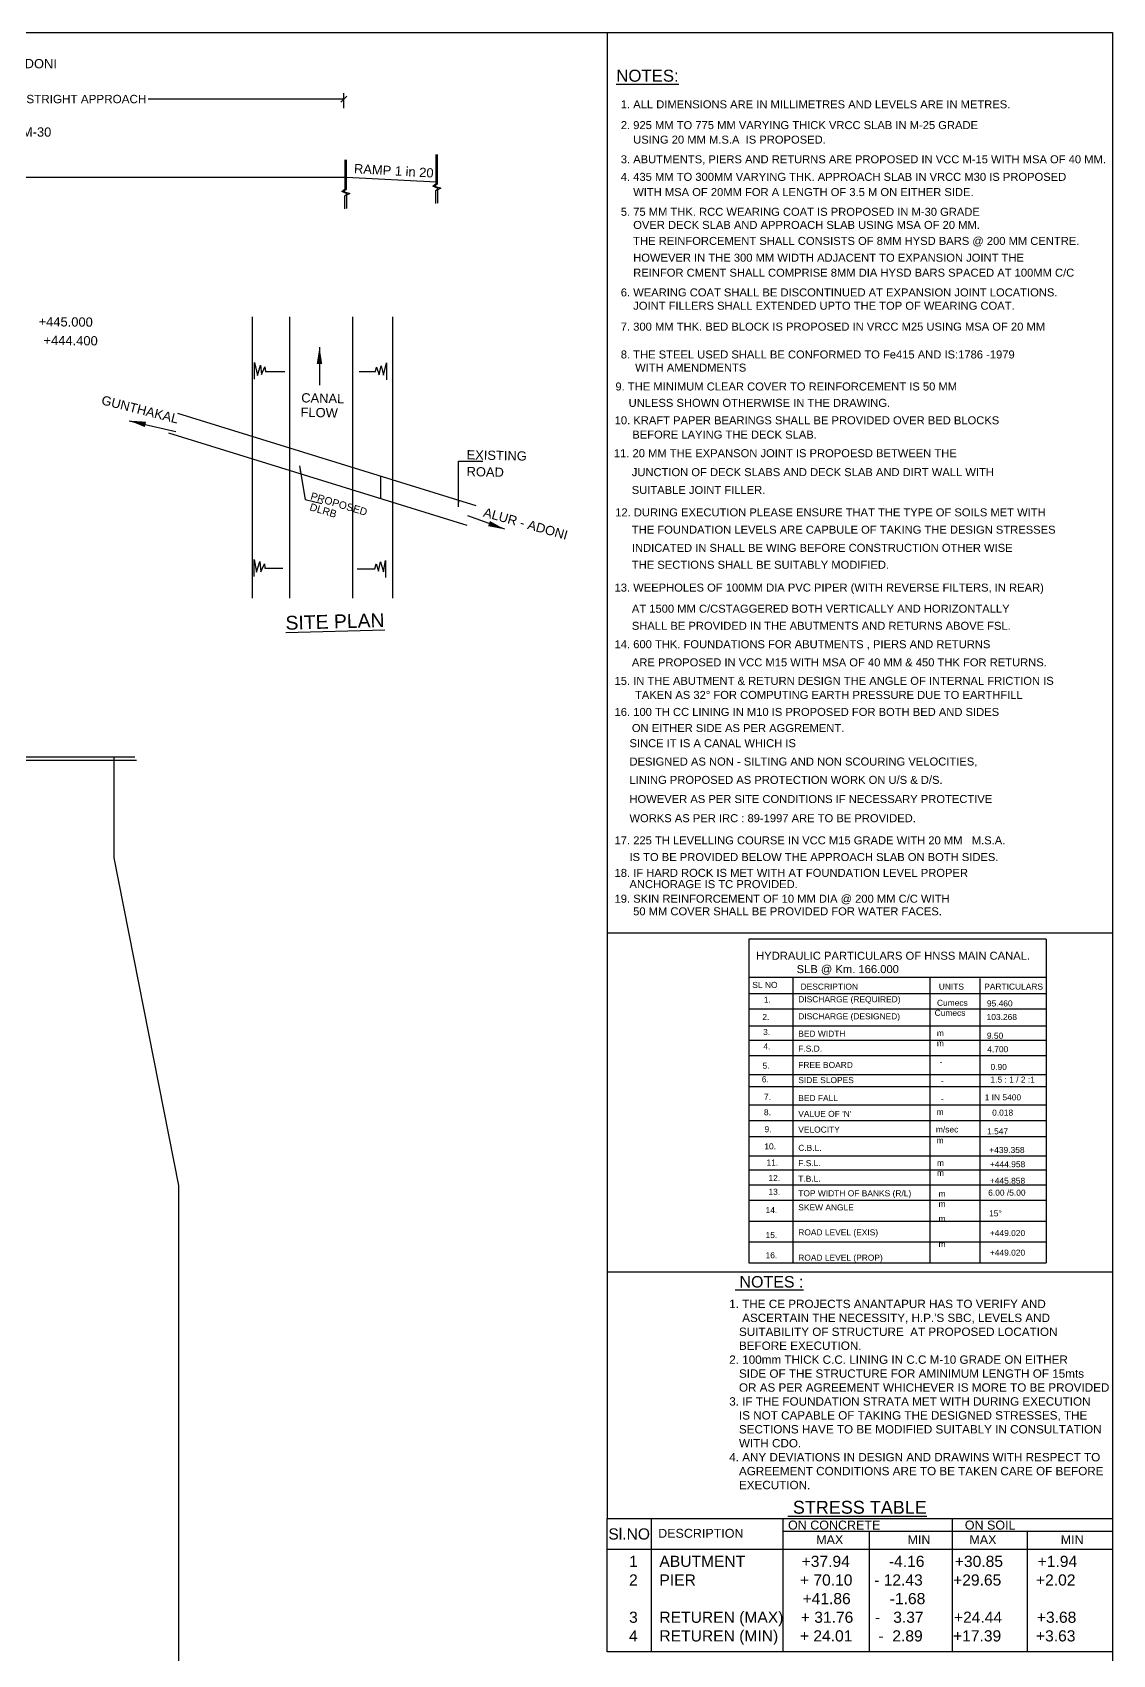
# Model space of a CAD drawing. Header units: inches. Extents: x 13587.5 to 13681, y 17072.3 to 17159.8.
# Drawn here: x 13648.66 to 13680.97, y 17111.33 to 17159.85 of the extents above; entities that cross this region are included whole.
import ezdxf

# ---------------------------------------------------------------- set-up
doc = ezdxf.new("R2010")
doc.units = ezdxf.units.IN
doc.header["$MEASUREMENT"] = 0
for name, color, linetype in [('DIMENSION', 255, 'Continuous'), ('DRAWING', 2, 'Continuous'), ('TEXT', 255, 'Continuous')]:
    doc.layers.add(name, color=color, linetype=linetype)
doc.styles.get("Standard").update_dxf_attribs({"font": 'arial.ttf'})
doc.dimstyles.get("Standard").update_dxf_attribs({"dimtxt": 0.18, "dimasz": 0.18, "dimexe": 0.18, "dimexo": 0.0625, "dimgap": 0.09, "dimtad": 0, "dimtih": 1, "dimtoh": 1, "dimdec": 4, "dimzin": 0, "dimdsep": 46, "dimtxsty": 'Standard', "dimblk": 'OBLIQUE', "dimcen": 0.09, "dimadec": 0, "dimazin": 0, "dimtfac": 1, "dimtdec": 4, "dimtofl": 0, "dimtmove": 0, "dimatfit": 3, "dimfxl": 1, "dimtolj": 1, "dimtzin": 0, "dimarcsym": 0})

# ---------------------------------------------------------------- blocks, each defined once
blk = doc.blocks.new('_Oblique')
at = {"color": 0, "linetype": 'ByBlock', "lineweight": -2}
blk.add_line((-0.5, -0.5), (0.5, 0.5), dxfattribs=at)
blk = doc.blocks.new('*D58')
at = {"layer": 'Defpoints', "color": 0, "transparency": 16777216}
for p in [(13657.98, 17157.854), (13641.507, 17157.522), (13657.98, 17157.522)]:
    blk.add_point(p, dxfattribs=at)
at = {"layer": 'DIMENSION', "color": 0, "lineweight": -2, "transparency": 16777216}
for p, q in [((13641.507, 17157.585), (13641.507, 17158.034)), ((13641.507, 17157.854), (13647.357, 17157.854)), ((13657.98, 17157.854), (13652.129, 17157.854)), ((13657.98, 17157.585), (13657.98, 17158.034))]:
    blk.add_line(p, q, dxfattribs=at)
at = {"layer": 'DIMENSION', "color": 0, "lineweight": -2, "transparency": 16777216, "xscale": 0.18, "yscale": 0.18, "zscale": 0.18, "rotation": 180}
blk.add_blockref('_Oblique', (13641.507, 17157.854), dxfattribs=at)
at = {"layer": 'DIMENSION', "color": 0, "lineweight": -2, "transparency": 16777216, "xscale": 0.18, "yscale": 0.18, "zscale": 0.18}
blk.add_blockref('_Oblique', (13657.98, 17157.854), dxfattribs=at)
at = {"layer": 'DIMENSION', "color": 0, "transparency": 16777216, "insert": (13649.743, 17157.854), "char_height": 0.25, "attachment_point": 5}
blk.add_mtext('\\A1;15000 STRIGHT APPROACH', dxfattribs=at)

msp = doc.modelspace()

# ---------------------------------------------------------------- linework, layer by layer
at = {"layer": 'DIMENSION'}
for points in [[(13665.85626, 17159.84812), (13665.85626, 17115.39525)], [(13660.73031, 17154.73256), (13660.73031, 17155.11899), (13660.80312, 17155.18046), (13660.63941, 17155.24522), (13660.74473, 17155.32605), (13660.74473, 17156.19486)], [(13660.77228, 17156.19378), (13660.77228, 17155.30915), (13660.68723, 17155.2523), (13660.88007, 17155.18913), (13660.78049, 17155.13544), (13660.78049, 17154.73711)], [(13658.00682, 17154.57469), (13658.00682, 17154.96112), (13658.07963, 17155.02259), (13657.91592, 17155.08735), (13658.02124, 17155.16818), (13658.02124, 17156.03698)], [(13658.0488, 17156.03591), (13658.0488, 17155.15128), (13657.96374, 17155.09443), (13658.15658, 17155.03126), (13658.057, 17154.97757), (13658.057, 17154.57924)], [(13648.17682, 17155.52008), (13658.0561, 17155.52008), (13660.74473, 17155.37602)], [(13665.85626, 17132.91657), (13680.97152, 17132.91657)], [(13665.85626, 17122.78026), (13680.97152, 17122.78026)], [(13667.17536, 17115.39142), (13667.17536, 17111.41036)], [(13671.10957, 17115.39525), (13671.10957, 17111.41036)], [(13676.17517, 17115.39142), (13676.17517, 17111.41036)], [(13671.10957, 17115.01608), (13680.97152, 17115.01608)], [(13673.69141, 17115.01608), (13673.69141, 17111.41036)], [(13678.41464, 17115.01608), (13678.41464, 17111.41036)], [(13665.85626, 17114.47804), (13680.97152, 17114.47804)]]:
    msp.add_lwpolyline(points, dxfattribs=at)
at = {"layer": 'DIMENSION', "ltscale": 0.02}
for points in [[(13678.98535, 17132.72346), (13670.09541, 17132.72346), (13670.09541, 17123.04976)], [(13678.98535, 17132.72346), (13678.98535, 17123.04976)], [(13670.09541, 17131.58759), (13678.98364, 17131.58759)], [(13671.40611, 17131.58759), (13671.40611, 17123.04976)], [(13675.50389, 17131.58759), (13675.50389, 17123.04976)], [(13676.99938, 17131.5507), (13676.99938, 17123.04976)], [(13670.09541, 17131.10424), (13678.98291, 17131.10424)], [(13670.09541, 17130.64702), (13678.98223, 17130.64702)], [(13670.09541, 17130.13756), (13678.98146, 17130.13756)], [(13670.09541, 17129.70647), (13678.98081, 17129.70647)], [(13670.09541, 17129.24925), (13678.98013, 17129.24925)], [(13670.09541, 17128.68273), (13678.97927, 17128.68273)], [(13670.09541, 17128.31696), (13678.97872, 17128.31696)], [(13670.09541, 17127.7683), (13678.9779, 17127.7683)], [(13670.09541, 17127.29802), (13678.97719, 17127.29802)], [(13670.09541, 17126.82773), (13678.97649, 17126.82773)], [(13670.09541, 17126.25014), (13678.97562, 17126.25014)], [(13670.09541, 17125.83212), (13678.97499, 17125.83212)], [(13670.09541, 17125.37489), (13678.9743, 17125.37489)], [(13670.09541, 17124.91769), (13678.97361, 17124.91769)], [(13670.09541, 17124.29505), (13678.98535, 17124.29505)], [(13670.09541, 17123.6724), (13678.98535, 17123.6724)], [(13670.09541, 17123.04976), (13678.98535, 17123.04976)]]:
    msp.add_lwpolyline(points, dxfattribs=at)
at = {"layer": 'DIMENSION'}
msp.add_lwpolyline([(13665.85626, 17115.39525), (13680.97152, 17115.39525), (13680.97152, 17111.41036), (13665.85626, 17111.41036)], close=True, dxfattribs=at)
at = {"layer": 'DRAWING'}
msp.add_lwpolyline([(13680.97152, 17074.19685), (13587.58711, 17074.19685), (13587.58711, 17159.84812), (13680.97152, 17159.84812)], close=True, dxfattribs=at)
for points in [[(13655.23263, 17151.33878), (13655.23263, 17142.92156)], [(13656.35513, 17151.33878), (13656.35513, 17142.92156)], [(13658.2357, 17151.33878), (13658.2357, 17142.92156)], [(13659.43219, 17151.33878), (13659.43219, 17142.92156)], [(13655.3077, 17149.4786), (13655.3077, 17149.97206), (13655.39919, 17149.59062), (13655.48168, 17149.89201), (13655.51467, 17149.61181), (13655.61601, 17149.84962), (13655.63487, 17149.70364), (13656.20991, 17149.70364)], [(13658.43474, 17149.70365), (13658.9294, 17149.70365), (13658.95922, 17149.83884), (13659.03608, 17149.61143), (13659.09816, 17149.87723), (13659.16024, 17149.59961), (13659.25188, 17149.96584), (13659.25188, 17149.45489)], [(13653.00178, 17148.46023), (13661.92741, 17145.69987)], [(13652.7304, 17147.87279), (13661.65603, 17145.11243)], [(13659.0759, 17146.58173), (13659.0759, 17145.91037)], [(13655.29108, 17143.57764), (13655.29108, 17144.07907), (13655.36337, 17143.70465), (13655.46134, 17144.01891), (13655.50001, 17143.71238), (13655.60572, 17143.95709), (13655.61604, 17143.8283), (13656.15232, 17143.8283)], [(13658.37354, 17143.8016), (13658.90548, 17143.8016), (13658.94534, 17143.95839), (13659.01843, 17143.73398), (13659.07191, 17144.01538), (13659.16105, 17143.71439), (13659.21988, 17144.051), (13659.21988, 17143.54701)], [(13595.39261, 17138.1678), (13624.2892, 17138.1678), (13624.42127, 17137.85161), (13624.70064, 17138.58021), (13624.84638, 17138.18048), (13651.72521, 17138.18048)], [(13595.39702, 17138.05182), (13624.26047, 17138.05182), (13624.41764, 17137.70966), (13624.69437, 17138.40975), (13624.83354, 17138.08438), (13651.77209, 17138.08438)]]:
    msp.add_lwpolyline(points, dxfattribs=at)
msp.add_lwpolyline([(13651.0964, 17138.18179), (13651.0964, 17135.16333), (13653.03583, 17125.3612), (13653.03583, 17107.44128, 0.42871273), (13654.19164, 17106.34103), (13658.50774, 17105.15406)], format="xyb", dxfattribs=at)

# ---------------------------------------------------------------- texts
at = {"layer": 'DIMENSION', "insert": (13669.5057, 17122.3588), "char_height": 0.25, "width": 17.8148148, "attachment_point": 1}
msp.add_mtext("\\P1. THE CE PROJECTS ANANTAPUR HAS TO VERIFY AND \\P    ASCERTAIN THE NECESSITY, H.P.'S SBC, LEVELS AND\\P   SUITABILITY OF STRUCTURE  AT PROPOSED LOCATION\\P   BEFORE EXECUTION.\\P2. 100mm THICK C.C. LINING IN C.C M-10 GRADE ON EITHER\\P   SIDE OF THE STRUCTURE FOR AMINIMUM LENGTH OF 15mts\\P   OR AS PER AGREEMENT WHICHEVER IS MORE TO BE PROVIDED\\P3. IF THE FOUNDATION STRATA MET WITH DURING EXECUTION  \\P   IS NOT CAPABLE OF TAKING THE DESIGNED STRESSES, THE \\P   SECTIONS HAVE TO BE MODIFIED SUITABLY IN CONSULTATION\\P   WITH CDO.\\P4. ANY DEVIATIONS IN DESIGN AND DRAWINS WITH RESPECT TO\\P   AGREEMENT CONDITIONS ARE TO BE TAKEN CARE OF BEFORE \\P   EXECUTION.", dxfattribs=at)
at = {"layer": 'TEXT'}
for s, height, rotation, p in [('ALUR - ADONI', 0.27648, 359.51179, (13646.79918, 17158.79328)), ('75 THK W.C. IN M-30', 0.27648, 359.51179, (13645.47194, 17156.76099)), ('RAMP 1 in 20', 0.27648, 356.730624, (13658.27583, 17155.64146)), ('+445.000', 0.27648, 359.51179, (13648.84712, 17151.05961)), ('+444.400', 0.27648, 359.51179, (13648.99447, 17150.5002)), ('GUNTHAKAL', 0.27648, 345.735738, (13650.70611, 17148.72907)), ('CANAL', 0.27648, 358.757412, (13656.70193, 17148.78359)), ('FLOW', 0.27648, 358.757412, (13656.68087, 17148.35232)), ('EXISTING', 0.27648, 358.757412, (13661.64632, 17147.07896)), ('ROAD', 0.27648, 358.757412, (13661.64632, 17146.57821)), ('PROPOSED', 0.221184, 343.409405, (13656.96316, 17145.88777)), ('DLRB', 0.221184, 343.409405, (13656.9369, 17145.56104)), ('ALUR - ADONI', 0.27648, 344.27013, (13662.12839, 17145.37392)), ('%%USITE PLAN', 0.41472, 1.628055, (13656.23911, 17141.97949))]:
    msp.add_text(s, height=height, rotation=rotation, dxfattribs=at).set_placement(p)
for s, height, p in [('%%UNOTES:', 0.3591, (13666.12676, 17158.37495)), ('1. ALL DIMENSIONS ARE IN MILLIMETRES AND LEVELS ARE IN METRES.', 0.2394, (13666.26238, 17157.57862)), ('2. 925 MM TO 775 MM VARYING THICK VRCC SLAB IN M-25 GRADE', 0.2394, (13666.26238, 17156.95677)), ('USING 20 MM M.S.A  IS PROPOSED.', 0.2394, (13666.63372, 17156.52228)), ('3. ABUTMENTS, PIERS AND RETURNS ARE PROPOSED IN VCC M-15 WITH MSA OF 40 MM.', 0.2394, (13666.26238, 17155.93392)), ('4. 435 MM TO 300MM VARYING THK. APPROACH SLAB IN VRCC M30 IS PROPOSED', 0.2394, (13666.26238, 17155.40893)), ('WITH MSA OF 20MM FOR A LENGTH OF 3.5 M ON EITHER SIDE.', 0.2394, (13666.63372, 17154.95338)), ('5. 75 MM THK. RCC WEARING COAT IS PROPOSED IN M-30 GRADE', 0.2394, (13666.26238, 17154.36365)), ('OVER DECK SLAB AND APPROACH SLAB USING MSA OF 20 MM.', 0.2394, (13666.63372, 17153.97086)), ('THE REINFORCEMENT SHALL CONSISTS OF 8MM HYSD BARS @ 200 MM CENTRE.', 0.2394, (13666.63372, 17153.49234)), ('HOWEVER IN THE 300 MM WIDTH ADJACENT TO EXPANSION JOINT THE', 0.2394, (13666.63372, 17152.99077)), ('REINFOR CMENT SHALL COMPRISE 8MM DIA HYSD BARS SPACED AT 100MM C/C', 0.2394, (13666.63372, 17152.54255)), ('6. WEARING COAT SHALL BE DISCONTINUED AT EXPANSION JOINT LOCATIONS.', 0.2394, (13666.26238, 17151.95255)), ('JOINT FILLERS SHALL EXTENDED UPTO THE TOP OF WEARING COAT.', 0.2394, (13666.63372, 17151.5538)), ('7. 300 MM THK. BED BLOCK IS PROPOSED IN VRCC M25 USING MSA OF 20 MM', 0.2394, (13666.26238, 17150.92879)), ('8. THE STEEL USED SHALL BE CONFORMED TO Fe415 AND IS:1786 -1979', 0.2394, (13666.26238, 17150.09665)), ('WITH AMENDMENTS', 0.2394, (13666.69139, 17149.70337)), ('9. THE MINIMUM CLEAR COVER TO REINFORCEMENT IS 50 MM ', 0.2394, (13666.10163, 17149.13859)), ('UNLESS SHOWN OTHERWISE IN THE DRAWING.', 0.2394, (13666.49644, 17148.6487)), ('10. KRAFT PAPER BEARINGS SHALL BE PROVIDED OVER BED BLOCKS', 0.2394, (13666.07905, 17148.12708)), ('BEFORE LAYING THE DECK SLAB.', 0.2394, (13666.60707, 17147.69892)), ('11. 20 MM THE EXPANSON JOINT IS PROPOESD BETWEEN THE', 0.2394, (13666.05508, 17147.14285)), ('JUNCTION OF DECK SLABS AND DECK SLAB AND DIRT WALL WITH', 0.2394, (13666.59045, 17146.57616)), ('SUITABLE JOINT FILLER.', 0.2394, (13666.59045, 17146.04344)), ('12. DURING EXECUTION PLEASE ENSURE THAT THE TYPE OF SOILS MET WITH', 0.2394, (13666.09515, 17145.37286)), ('THE FOUNDATION LEVELS ARE CAPBULE OF TAKING THE DESIGN STRESSES', 0.2394, (13666.59365, 17144.85528)), ('INDICATED IN SHALL BE WING BEFORE CONSTRUCTION OTHER WISE', 0.2394, (13666.59365, 17144.31177)), ('THE SECTIONS SHALL BE SUITABLY MODIFIED.', 0.2394, (13666.59365, 17143.80618)), ('13. WEEPHOLES OF 100MM DIA PVC PIPER (WITH REVERSE FILTERS, IN REAR)', 0.2394, (13666.07588, 17143.12299)), ('AT 1500 MM C/CSTAGGERED BOTH VERTICALLY AND HORIZONTALLY', 0.2394, (13666.59365, 17142.49183)), ('SHALL BE PROVIDED IN THE ABUTMENTS AND RETURNS ABOVE FSL.', 0.2394, (13666.59365, 17141.98021)), ('14. 600 THK. FOUNDATIONS FOR ABUTMENTS , PIERS AND RETURNS', 0.2394, (13666.07588, 17141.42933)), ('ARE PROPOSED IN VCC M15 WITH MSA OF 40 MM & 450 THK FOR RETURNS.', 0.2394, (13666.59365, 17140.88639)), ('15. IN THE ABUTMENT & RETURN DESIGN THE ANGLE OF INTERNAL FRICTION IS', 0.2394, (13666.07588, 17140.33407)), (' TAKEN AS 32%%D FOR COMPUTING EARTH PRESSURE DUE TO EARTHFILL', 0.2394, (13666.59365, 17139.91282)), ('16. 100 TH CC LINING IN M10 IS PROPOSED FOR BOTH BED AND SIDES', 0.2394, (13666.07588, 17139.40397)), ('ON EITHER SIDE AS PER AGGREMENT.', 0.2394, (13666.59365, 17138.92187)), ('SINCE IT IS A CANAL WHICH IS', 0.2394, (13666.52197, 17138.46855)), ('DESIGNED AS NON - SILTING AND NON SCOURING VELOCITIES,', 0.2394, (13666.52197, 17137.91981)), ('LINING PROPOSED AS PROTECTION WORK ON U/S & D/S.', 0.2394, (13666.52197, 17137.37107)), ('HOWEVER AS PER SITE CONDITIONS IF NECESSARY PROTECTIVE', 0.2394, (13666.52197, 17136.79845)), ('WORKS AS PER IRC : 89-1997 ARE TO BE PROVIDED.', 0.2394, (13666.52197, 17136.22584)), ('17. 225 TH LEVELLING COURSE IN VCC M15 GRADE WITH 20 MM   M.S.A.', 0.2394, (13666.07588, 17135.56279)), ('IS TO BE PROVIDED BELOW THE APPROACH SLAB ON BOTH SIDES.', 0.2394, (13666.52197, 17135.06329)), ('18. IF HARD ROCK IS MET WITH AT FOUNDATION LEVEL PROPER', 0.2394, (13666.07588, 17134.59003)), ('ANCHORAGE IS TC PROVIDED.', 0.2394, (13666.52197, 17134.25327)), ('19. SKIN REINFORCEMENT OF 10 MM DIA @ 200 MM C/C WITH', 0.2394, (13666.07588, 17133.81728)), ('50 MM COVER SHALL BE PROVIDED FOR WATER FACES.', 0.2394, (13666.63144, 17133.43999)), ('%%u NOTES :', 0.342144, (13669.68013, 17122.30702)), ('%%u STRESS TABLE', 0.384912, (13671.25988, 17115.54142)), ('ON CONCRETE', 0.2674332, (13671.26474, 17115.0678)), (' ON SOIL', 0.267433, (13676.44874, 17115.06799)), ('Sl.NO', 0.334291, (13665.88977, 17114.76825)), ('DESCRIPTION', 0.2674332, (13667.38006, 17114.82125)), ('MAX', 0.267433, (13672.10679, 17114.6313)), ('MIN', 0.267433, (13674.84005, 17114.6313)), ('MAX', 0.267433, (13676.68945, 17114.6313)), ('MIN', 0.267433, (13679.42271, 17114.6313))]:
    msp.add_text(s, height=height, dxfattribs=at).set_placement(p)
at = {"layer": 'TEXT', "attachment_point": 1}
for s, insert, char_height, width in [('\\PHYDRAULIC PARTICULARS OF HNSS MAIN CANAL.                                   SLB @ Km. 166.000', (13670.31064, 17132.75125), 0.2399004, 10.2027451), (' SL NO', (13670.12577, 17131.44869), 0.179925, 1.3266615), (' DESCRIPTION ', (13671.57083, 17131.39785), 0.1799253, 3.0664208), ('UNITS', (13675.7727, 17131.39785), 0.179925, 1.194134), ('PARTICULARS', (13677.13219, 17131.39785), 0.1799253, 2.8601502), ('1.', (13670.54264, 17131.00432), 0.179925, 0.2656115), ('DISCHARGE (REQUIRED)', (13671.57083, 17131.0192), 0.1799253, 5.0169481), (' Cumecs \\PCumecs \\P ', (13675.64923, 17130.91292), 0.179925, 1.1224548), (' 95.460 ', (13677.1435, 17130.89371), 0.179925, 0.9902765), ('2.', (13670.49655, 17130.48917), 0.179925, 0.2656115), ('DISCHARGE (DESIGNED)', (13671.57083, 17130.50974), 0.1799253, 4.993984), ('103.268', (13677.20435, 17130.48919), 0.179925, 1.2251941), ('3.', (13670.51902, 17130.04199), 0.179925, 0.2656115), ('BED WIDTH', (13671.57083, 17129.9904), 0.179925, 2.2712121), ('m \\Pm ', (13675.71637, 17130.00541), 0.179925, 0.2115825), ('9.50', (13677.21284, 17129.9308), 0.179925, 0.6553322), ('4.', (13670.52555, 17129.60695), 0.179925, 0.2656115), ('F.S.D.', (13671.57083, 17129.54285), 0.179925, 1.1089839), (' 4.700', (13677.15401, 17129.52574), 0.179925, 0.8228043), ('5.', (13670.50147, 17129.03264), 0.179925, 0.2656115), ('FREE BOARD', (13671.57083, 17129.05491), 0.179925, 18.2859183), ('-', (13675.79781, 17129.14192), 0.17993, 0.2115825), ('0.90', (13677.32125, 17128.99501), 0.179925, 1.3185201), ('6.', (13670.47953, 17128.62432), 0.179925, 0.2656115), ('SIDE SLOPES', (13671.57083, 17128.60089), 0.1799253, 1.9208569), ('-', (13675.83644, 17128.58469), 0.17993, 0.2115825), ('1.5 : 1 / 2 :1', (13677.32125, 17128.61678), 0.1799253, 1.3185201), ('7.', (13670.54387, 17128.10262), 0.179925, 0.2656115), ('BED FALL', (13671.57083, 17128.06191), 0.179925, 2.3750586), ('1 IN 5400', (13677.14697, 17128.08436), 0.179925, 1.2586142), ('8.', (13670.54387, 17127.63975), 0.179925, 0.2656115), ("VALUE OF 'N'", (13671.57083, 17127.59162), 0.1799253, 2.0533578), ('\\Pm ', (13675.70958, 17127.94978), 0.179925, 0.2115825), ('-', (13675.83644, 17128.03603), 0.17993, 0.2115825), (' 0.018 \\P', (13677.29934, 17127.62859), 0.179925, 0.8239806), ('9.', (13670.56109, 17127.13295), 0.179925, 0.2656115), ('VELOCITY', (13671.57083, 17127.12134), 0.179925, 2.6494087), ('m/sec', (13675.68647, 17127.12534), 0.179925, 0.7804584), ('1.547', (13677.21811, 17127.07067), 0.179925, 0.8228043), ('10.', (13670.55552, 17126.61849), 0.179925, 0.2656115), ('C.B.L.', (13671.57083, 17126.57484), 0.179925, 1.0996357), ('\\Pm ', (13675.70958, 17127.09733), 0.179925, 0.2115825), (' +439.358', (13677.21533, 17126.51152), 0.179925, 1.3343369), ('11.', (13670.62226, 17126.13669), 0.179925, 0.2656115), ('F.S.L.', (13671.57083, 17126.11761), 0.179925, 1.0398883), ('m \\Pm ', (13675.71896, 17126.12292), 0.179925, 0.2115825), ('\\P +444.958', (13677.23497, 17126.3848), 0.179925, 1.3343369), ('12.', (13670.67793, 17125.67143), 0.179925, 0.2656115), ('T.B.L.', (13671.57083, 17125.65054), 0.179925, 1.064275), (' +445.858', (13677.23221, 17125.59127), 0.179925, 1.3343369), ('13.', (13670.67877, 17125.26047), 0.179925, 0.2656115), ('TOP WIDTH OF BANKS (R/L)', (13671.57083, 17125.21604), 0.1799253, 5.570932), ('m \\Pm ', (13675.76757, 17125.20025), 0.179925, 0.2115825), ('6.00 /5.00 ', (13677.25186, 17125.23462), 0.1799253, 1.4925459), ('14.', (13670.59242, 17124.71237), 0.179925, 0.2656115), ('SKEW ANGLE', (13671.57083, 17124.79348), 0.179925, 5.0171513), (' \\P 15{\\fArial|b0|i0|c0|p32;°}', (13677.20831, 17124.91567), 0.1799253, 1.3336017), (' m ', (13675.76757, 17124.45317), 0.179925, 0.2115825), ('15.', (13670.59242, 17123.96529), 0.179925, 0.2656115), ('ROAD LEVEL (EXIS)', (13671.57083, 17124.0464), 0.1799253, 5.0171513), (' m ', (13675.76757, 17123.69685), 0.179925, 0.2115825), (' +449.020', (13677.23221, 17124.02663), 0.179925, 1.3343369), ('16.', (13670.59242, 17123.36276), 0.179925, 0.2656115), ('ROAD LEVEL (PROP)', (13671.57083, 17123.29008), 0.1799253, 5.0171513), (' +449.020', (13677.23221, 17123.43953), 0.179925, 1.3343369), ('1     ABUTMENT             +37.94         -4.16       +30.85        +1.94    \\P2     PIER                        + 70.10     - 12.43       +29.65        +2.02\\P                                        +41.86         -1.68 \\P3     RETUREN (MAX)    + 31.76     -   3.37       +24.44        +3.68\\P4     RETUREN (MIN)     + 24.01      -  2.89       +17.39        +3.63', (13666.50904, 17114.28352), 0.3342915, 177.7931742)]:
    msp.add_mtext(s, dxfattribs=dict(at, insert=insert, char_height=char_height, width=width))

# ---------------------------------------------------------------- dimensions: what is measured, and where the dimension line sits
at = {"layer": 'DIMENSION'}
dim = msp.add_linear_dim(base=(13657.97953, 17157.85378), p1=(13641.50698, 17157.52227), p2=(13657.97953, 17157.52227), text='15000 STRIGHT APPROACH', dimstyle='Standard', override={"dimtxt": 0.25}, dxfattribs=at)
dim.commit()
dim.dimension.update_dxf_attribs({"geometry": '*D58', "text_midpoint": (13649.74325, 17157.85378)})

# ---------------------------------------------------------------- leaders
for points, override in [([(13651.55678, 17148.23578), (13652.95308, 17147.9143)], {"dimasz": 0.5}), ([(13656.65385, 17146.88774), (13656.81781, 17145.87662), (13657.32101, 17145.758)], {"dimgap": 0.09, "dimtad": 0}), ([(13661.40683, 17145.65468), (13661.40683, 17147.02119), (13662.13532, 17147.02119)], {"dimgap": 0.09, "dimtad": 0}), ([(13662.79074, 17144.98621), (13661.68909, 17145.38794)], {"dimasz": 0.5})]:
    msp.add_leader(points, dimstyle='Standard', override=override, dxfattribs=at)
at = {"layer": 'DRAWING'}
msp.add_leader([(13657.24935, 17150.43513), (13657.24935, 17149.29555)], dimstyle='Standard', override={"dimasz": 0.5}, dxfattribs=at)

doc.saveas('drawing.dxf')
